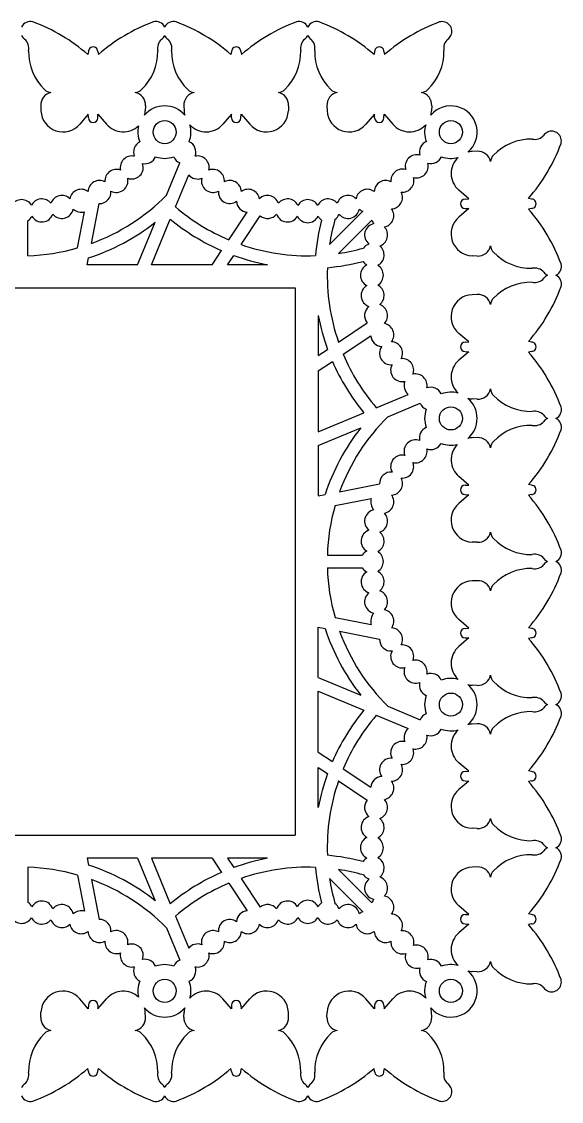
# Model space of a CAD drawing. Extents: x 299 to 426, y 193 to 320.
# Drawn here: x 362.8 to 426.3, y 192.7 to 319.7 of the extents above; entities that cross this region are included whole.
import ezdxf

# ---------------------------------------------------------------- set-up
doc = ezdxf.new("R2010")
doc.units = 0
doc.layers.get('0').update_dxf_attribs({"linetype": 'CONTINUOUS'})

msp = doc.modelspace()

# ---------------------------------------------------------------- linework, layer by layer
for p, q in [((370.625482, 316.149218), (370.549049, 315.802084)), ((371.724185, 316.149113), (371.800723, 315.802084)), ((387.45922, 316.149218), (387.382787, 315.802084)), ((388.557923, 316.149113), (388.634461, 315.802084)), ((404.292959, 316.149218), (404.216525, 315.802084)), ((405.391661, 316.149113), (405.4682, 315.802084)), ((365.014426, 309.773377), (365.041057, 309.170242)), ((370.604139, 308.797727), (369.594016, 307.609567)), ((370.625535, 308.348282), (370.604139, 308.797727)), ((371.724237, 308.348282), (371.745632, 308.797727)), ((371.745632, 308.797727), (372.755756, 307.609567)), ((377.335346, 309.773377), (377.308715, 309.170242)), ((381.848165, 309.773377), (381.874795, 309.170242)), ((387.437878, 308.797727), (386.427754, 307.609567)), ((387.459273, 308.348282), (387.437878, 308.797727)), ((388.557975, 308.348282), (388.579371, 308.797727)), ((388.579371, 308.797727), (389.589494, 307.609567)), ((394.169084, 309.773377), (394.142453, 309.170242)), ((398.681903, 309.773377), (398.708533, 309.170242)), ((404.271616, 308.797727), (403.261492, 307.609567)), ((404.293011, 308.348282), (404.271616, 308.797727)), ((405.391714, 308.348282), (405.413109, 308.797727)), ((405.413066, 308.797781), (406.423303, 307.609718)), ((411.002686, 309.773964), (410.976113, 309.170826)), ((416.362534, 304.414116), (415.759396, 304.387543)), ((379.791991, 299.252943), (381.37201, 303.067447)), ((380.851326, 297.890716), (382.412954, 301.660818)), ((415.386351, 298.824496), (414.198288, 299.834733)), ((414.936852, 298.803144), (415.386297, 298.824539)), ((422.737788, 298.803196), (422.390654, 298.87963)), ((369.32844, 293.04557), (370.175497, 297.304013)), ((370.963528, 293.576966), (371.897417, 298.271939)), ((387.135695, 294.003185), (389.302927, 297.246676)), ((398.990361, 293.462451), (402.887256, 297.359346)), ((415.386297, 297.683046), (414.198137, 296.672922)), ((414.936852, 297.704441), (415.386297, 297.683046)), ((422.737683, 297.704493), (422.390654, 297.627955)), ((363.508017, 292.137179), (363.508017, 296.246287)), ((376.402779, 291.070661), (378.471068, 296.063953)), ((378.026367, 291.070661), (380.249221, 296.437105)), ((388.571278, 293.451758), (390.825228, 296.825032)), ((400.051021, 292.401791), (403.947916, 296.298686)), ((385.176246, 291.070661), (386.287968, 292.734471)), ((386.98028, 291.070661), (387.711906, 292.165617)), ((416.361947, 292.093333), (415.758811, 292.119963)), ((370.464993, 291.070661), (370.62466, 291.873361)), ((376.402779, 291.070661), (370.464993, 291.070661)), ((385.176246, 291.070661), (378.026367, 291.070661)), ((391.68877, 291.070661), (386.98028, 291.070661)), ((330.556802, 288.370661), (394.959231, 288.370661)), ((394.959231, 288.370661), (394.959231, 223.968232)), ((416.361947, 287.580514), (415.758811, 287.553883)), ((397.659231, 285.1002), (397.659231, 280.39171)), ((400.040328, 281.982708), (403.413602, 284.236658)), ((400.591755, 280.547125), (403.835246, 282.714357)), ((415.386297, 281.990801), (414.198137, 283.000924)), ((414.936852, 281.969406), (415.386297, 281.990801)), ((422.737788, 281.969458), (422.390654, 282.045891)), ((397.659231, 280.39171), (398.754187, 281.123336)), ((415.386297, 280.849308), (414.198137, 279.839184)), ((414.936852, 280.870703), (415.386297, 280.849308)), ((422.737683, 280.870755), (422.390654, 280.794217)), ((397.659231, 278.587676), (399.323041, 279.699398)), ((397.659231, 278.587676), (397.659231, 271.437797)), ((404.479286, 274.262757), (408.249388, 275.824384)), ((405.841513, 273.203421), (409.656017, 274.78344)), ((416.361947, 275.259595), (415.758811, 275.286225)), ((397.659231, 271.437797), (403.025675, 273.660651)), ((397.659231, 269.814209), (402.652523, 271.882498)), ((416.361947, 270.746776), (415.758811, 270.720145)), ((397.659231, 269.814209), (397.659231, 263.876424)), ((415.386297, 265.157063), (414.198137, 266.167186)), ((400.165536, 264.374958), (404.860509, 265.308847)), ((414.936852, 265.135667), (415.386297, 265.157063)), ((422.737788, 265.13572), (422.390654, 265.212153)), ((397.659231, 263.876424), (398.461931, 264.03609)), ((399.63414, 262.739871), (403.892583, 263.586927)), ((415.386297, 264.01557), (414.198137, 263.005446)), ((414.936852, 264.036965), (415.386297, 264.01557)), ((422.737683, 264.037017), (422.390654, 263.960479)), ((416.361947, 258.425856), (415.758811, 258.452487)), ((398.725749, 256.919447), (402.834857, 256.919447)), ((398.725749, 255.419447), (402.834857, 255.419447)), ((416.361947, 253.913037), (415.758811, 253.886407)), ((399.63414, 249.599023), (403.892583, 248.751966)), ((415.386297, 248.323324), (414.198137, 249.333448)), ((397.659231, 248.46247), (398.461931, 248.302804)), ((397.659231, 242.524685), (397.659231, 248.46247)), ((400.165536, 247.963935), (404.860509, 247.030047)), ((414.936852, 248.301929), (415.386297, 248.323324)), ((422.737788, 248.301982), (422.390654, 248.378415)), ((415.386297, 247.181831), (414.198137, 246.171708)), ((414.936852, 247.203227), (415.386297, 247.181831)), ((422.737683, 247.203279), (422.390654, 247.126741)), ((397.659231, 242.524685), (402.652523, 240.456396)), ((416.361947, 241.592118), (415.758811, 241.618749)), ((397.659231, 240.901096), (403.025675, 238.678243)), ((397.659231, 233.751218), (397.659231, 240.901096)), ((405.841513, 239.135473), (409.656017, 237.555454)), ((404.479286, 238.076137), (408.249388, 236.51451)), ((416.361947, 237.079299), (415.758811, 237.052669)), ((397.659231, 233.751218), (399.323041, 232.639496)), ((415.386297, 231.489586), (414.198137, 232.49971)), ((397.659231, 231.947184), (398.754187, 231.215558)), ((397.659231, 227.238693), (397.659231, 231.947184)), ((400.591755, 231.791769), (403.835246, 229.624537)), ((414.936852, 231.468191), (415.386297, 231.489586)), ((422.737788, 231.468243), (422.390654, 231.544677)), ((400.040328, 230.356186), (403.413602, 228.102236)), ((415.386297, 230.348093), (414.198137, 229.337969)), ((414.936852, 230.369488), (415.386297, 230.348093)), ((422.737683, 230.369541), (422.390654, 230.293002)), ((330.556802, 223.968232), (394.959231, 223.968232)), ((416.361947, 224.75838), (415.758811, 224.785011)), ((376.402779, 221.268232), (370.464993, 221.268232)), ((370.464993, 221.268232), (370.62466, 220.465533)), ((376.402779, 221.268232), (378.471068, 216.274941)), ((378.026367, 221.268232), (380.249221, 215.901789)), ((385.176246, 221.268232), (378.026367, 221.268232)), ((385.176246, 221.268232), (386.287968, 219.604422)), ((391.68877, 221.268232), (386.98028, 221.268232)), ((386.98028, 221.268232), (387.711906, 220.173277)), ((363.508017, 220.201715), (363.508017, 216.092607)), ((400.051021, 219.937103), (403.947916, 216.040208)), ((416.361947, 220.245561), (415.758811, 220.21893)), ((369.32844, 219.293324), (370.175497, 215.034881)), ((370.963528, 218.761928), (371.897417, 214.066955)), ((388.571278, 218.887136), (390.825228, 215.513862)), ((398.990361, 218.876443), (402.887256, 214.979548)), ((387.135695, 218.335709), (389.302927, 215.092218)), ((415.386297, 214.655848), (414.198137, 215.665972)), ((414.936852, 214.634453), (415.386297, 214.655848)), ((422.737788, 214.634505), (422.390654, 214.710939)), ((380.851326, 214.448178), (382.412954, 210.678076)), ((415.386351, 213.514398), (414.198288, 212.504161)), ((414.936852, 213.53575), (415.386297, 213.514355)), ((422.737683, 213.535803), (422.390654, 213.459264)), ((379.791991, 213.085951), (381.37201, 209.271447)), ((416.362534, 207.924778), (415.759396, 207.951351)), ((370.604139, 203.541167), (369.594016, 204.729327)), ((371.745632, 203.541167), (372.755756, 204.729327)), ((387.437878, 203.541167), (386.427754, 204.729327)), ((388.579371, 203.541167), (389.589494, 204.729327)), ((404.271616, 203.541167), (403.261492, 204.729327)), ((405.413066, 203.541113), (406.423303, 204.729176)), ((370.625535, 203.990612), (370.604139, 203.541167)), ((371.724237, 203.990612), (371.745632, 203.541167)), ((387.459273, 203.990612), (387.437878, 203.541167)), ((388.557975, 203.990612), (388.579371, 203.541167)), ((404.293011, 203.990612), (404.271616, 203.541167)), ((405.391714, 203.990612), (405.413109, 203.541167)), ((365.014426, 202.565517), (365.041057, 203.168652)), ((377.335346, 202.565517), (377.308715, 203.168652)), ((381.848165, 202.565517), (381.874795, 203.168652)), ((394.169084, 202.565517), (394.142453, 203.168652)), ((398.681903, 202.565517), (398.708533, 203.168652)), ((411.002686, 202.56493), (410.976113, 203.168068)), ((370.625482, 196.189676), (370.549049, 196.53681)), ((371.724185, 196.189781), (371.800723, 196.53681)), ((387.45922, 196.189676), (387.382787, 196.53681)), ((388.557923, 196.189781), (388.634461, 196.53681)), ((404.292959, 196.189676), (404.216525, 196.53681)), ((405.391661, 196.189781), (405.4682, 196.53681))]:
    msp.add_line(p, q)
for centre in [(379.591755, 306.670661), (413.259231, 306.670661), (413.259231, 273.003185), (413.259231, 239.335709), (379.591755, 205.668232), (413.259231, 205.668232)]:
    msp.add_circle(centre, 1.35552)
for centre, radius, start, end in [((363.784794, 318.535028), 1.138673, 73.983247, 154.386549), ((356.897542, 300.144796), 20.772922, 48.914998, 69.715981), ((385.45223, 300.144796), 20.772922, 110.284019, 131.085002), ((378.564978, 318.535028), 1.138673, 25.613451, 106.016753), ((380.618532, 318.535028), 1.138673, 73.983247, 154.386549), ((373.73128, 300.144796), 20.772922, 48.914998, 69.715981), ((402.285968, 300.144796), 20.772922, 110.284019, 131.085002), ((395.398716, 318.535028), 1.138673, 25.613451, 106.016753), ((397.45227, 318.535028), 1.138673, 73.983247, 154.386549), ((390.565018, 300.144796), 20.772922, 48.914998, 69.715981), ((419.119706, 300.144796), 20.772922, 110.284019, 131.085002), ((412.232454, 318.535028), 1.138673, 334.386549, 106.016753), ((363.784794, 318.535028), 1.138673, 205.613451, 234.096274), ((362.135925, 316.517386), 1.47048, 348.646583, 48.147712), ((380.213847, 316.517386), 1.47048, 131.852288, 191.353417), ((378.564978, 318.535028), 1.138673, 305.903726, 334.386549), ((380.618532, 318.535028), 1.138673, 205.613451, 234.096274), ((378.969663, 316.517386), 1.47048, 348.646583, 48.147712), ((397.047585, 316.517386), 1.47048, 131.852288, 191.353417), ((395.398716, 318.535028), 1.138673, 305.903726, 334.386549), ((397.45227, 318.535028), 1.138673, 205.613451, 234.096274), ((395.803401, 316.517386), 1.47048, 348.646583, 48.147712), ((413.881324, 316.517386), 1.47048, 131.852288, 191.353417), ((412.232454, 318.535028), 1.138673, 305.903726, 334.386549), ((371.174834, 316.149165), 0.549351, 359.994538, 179.994538), ((388.008572, 316.149165), 0.549351, 359.994538, 179.994538), ((404.84231, 316.149165), 0.549351, 359.994538, 179.994538), ((369.700775, 316.104315), 6.124392, 178.843673, 226.26073), ((372.648997, 316.104315), 6.124392, 313.73927, 1.156327), ((386.534513, 316.104315), 6.124392, 178.843673, 226.26073), ((389.482735, 316.104315), 6.124392, 313.73927, 1.156327), ((403.368251, 316.104315), 6.124392, 178.843673, 226.26073), ((406.316473, 316.104315), 6.124392, 313.73927, 1.156327), ((366.55775, 309.84152), 1.544828, 102.802988, 182.528171), ((366.22503, 312.381273), 1.033378, 222.775242, 269.467045), ((376.124742, 312.381273), 1.033378, 270.532955, 317.224758), ((375.792022, 309.84152), 1.544828, 357.471829, 77.197012), ((383.391489, 309.84152), 1.544828, 102.802988, 182.528171), ((383.058768, 312.381273), 1.033378, 222.775242, 269.467045), ((392.95848, 312.381273), 1.033378, 270.532955, 317.224758), ((392.62576, 309.84152), 1.544828, 357.471829, 77.197012), ((400.225227, 309.84152), 1.544828, 102.802988, 182.528171), ((399.892506, 312.381273), 1.033378, 222.775242, 269.467045), ((409.459356, 309.84196), 1.544828, 357.477292, 77.202474), ((409.792219, 312.381273), 1.033378, 270.532955, 317.224758), ((367.624117, 309.284293), 2.585577, 182.528171, 319.630198), ((379.591755, 306.670661), 3.087444, 40.281739, 139.718261), ((374.725655, 309.284293), 2.585577, 346.18384, 357.471829), ((384.457855, 309.284293), 2.585577, 182.528171, 193.81616), ((391.559393, 309.284293), 2.585577, 220.369802, 357.471829), ((401.291593, 309.284293), 2.585577, 182.528171, 319.630198), ((413.259231, 306.670661), 3.087444, 310.274759, 139.725241), ((408.393042, 309.284631), 2.585577, 346.169567, 357.477292), ((371.174886, 308.348282), 0.549351, 180, 360), ((374.725655, 309.284293), 2.585577, 220.369802, 314.001874), ((379.515823, 306.670661), 3.087444, 165.86873, 201.96675), ((379.591755, 306.670661), 3.087444, 338.656987, 16.199646), ((384.457855, 309.284293), 2.585577, 222.665225, 319.630198), ((388.008624, 308.348282), 0.549351, 180, 0), ((404.842362, 308.348282), 0.549351, 180, 0), ((408.393042, 309.284631), 2.585577, 220.375264, 317.343738), ((413.259231, 306.670661), 3.087444, 163.788064, 200.780294), ((423.105956, 307.292754), 1.47048, 258.646583, 318.147712), ((425.123598, 305.643884), 1.138673, 115.613451, 144.096274), ((425.123598, 305.643884), 1.138673, 343.983247, 115.613451), ((377.282217, 304.315362), 1.35552, 117.680436, 200.748902), ((381.901293, 304.315362), 1.35552, 339.251098, 65.312275), ((410.926813, 304.338243), 1.3555, 114.131864, 196.472074), ((422.692885, 299.727903), 6.124392, 88.843673, 136.26073), ((406.733366, 312.531136), 20.772922, 318.914998, 339.715981), ((375.716293, 302.512852), 1.35552, 77.286375, 192.922815), ((377.282217, 304.315362), 1.35552, 257.286375, 336.436352), ((379.591755, 306.670661), 3.087444, 249.781064, 290.218936), ((381.901293, 304.315362), 1.35552, 203.563648, 247.016558), ((383.467217, 302.512852), 1.35552, 347.077185, 102.713625), ((409.242596, 302.654026), 1.3555, 73.527926, 196.498412), ((410.926813, 304.338243), 1.3555, 253.527926, 335.868136), ((413.259231, 306.670661), 3.087444, 249.219706, 286.211936), ((415.873201, 301.804472), 2.585577, 132.656262, 229.624736), ((415.873201, 301.804472), 2.585577, 92.522708, 103.830433), ((416.43053, 302.870786), 1.544828, 12.797526, 92.522708), ((418.969843, 303.203649), 1.033378, 132.775242, 179.467045), ((373.919512, 300.940358), 1.35552, 69.460288, 185.096728), ((375.716293, 302.512852), 1.35552, 249.460288, 20.748902), ((385.263998, 300.940358), 1.35552, 354.903272, 110.539712), ((407.557958, 300.969388), 1.3555, 73.501588, 185.713167), ((409.242596, 302.654026), 1.3555, 253.501588, 16.472074), ((373.919512, 300.940358), 1.35552, 241.634201, 12.922815), ((383.467217, 302.512852), 1.35552, 218.944441, 290.539712), ((385.263998, 300.940358), 1.35552, 167.077185, 298.365799), ((407.557958, 300.969388), 1.3555, 264.286833, 16.498412), ((369.77094, 298.597754), 1.35552, 53.808114, 169.444554), ((371.925346, 299.627171), 1.35552, 61.634201, 177.270641), ((371.925346, 299.627171), 1.35552, 268.819404, 5.096728), ((387.258165, 299.627171), 1.35552, 174.903272, 306.191886), ((387.258165, 299.627171), 1.35552, 2.729359, 118.365799), ((389.41257, 298.597754), 1.35552, 10.555446, 126.191886), ((403.438417, 298.597754), 1.35552, 53.808114, 169.444554), ((405.592822, 299.627171), 1.35552, 62.95368, 177.270641), ((362.758017, 297.375417), 1.35552, 30.329854, 149.670146), ((365.144182, 297.461292), 1.35552, 38.155941, 153.79238), ((367.496429, 297.871284), 1.35552, 45.982028, 161.618467), ((362.758017, 316.043808), 23.918391, 290.06359, 315.411795), ((389.41257, 298.597754), 1.35552, 182.729359, 265.360484), ((391.687081, 297.871284), 1.35552, 18.381533, 134.017972), ((394.039328, 297.461292), 1.35552, 26.20762, 141.844059), ((396.425493, 297.375417), 1.35552, 30.329854, 149.670146), ((398.811659, 297.461292), 1.35552, 38.155941, 153.79238), ((401.163906, 297.871284), 1.35552, 45.982028, 161.618467), ((406.215741, 299.004252), 1.35552, 272.729359, 27.04632), ((414.936852, 298.253792), 0.549351, 90, 270), ((422.737735, 298.253845), 0.549351, 269.994538, 89.994538), ((367.496429, 297.871284), 1.35552, 218.155941, 349.444554), ((369.77094, 298.597754), 1.35552, 225.982028, 287.364618), ((396.425493, 316.043808), 23.918391, 229.372564, 247.145293), ((401.163906, 297.871284), 1.35552, 218.155941, 349.444554), ((403.438417, 298.597754), 1.35552, 225.982028, 246.008259), ((405.186324, 296.849847), 1.35552, 280.555446, 36.191886), ((406.733366, 283.976448), 20.772922, 20.284019, 41.085002), ((362.758017, 297.375417), 1.35552, 303.593237, 333.79238), ((365.144182, 297.461292), 1.35552, 210.329854, 341.618467), ((362.758017, 316.043808), 25.418391, 288.028274, 308.183092), ((396.425493, 316.043808), 25.418391, 230.476079, 246.495169), ((391.687081, 297.871284), 1.35552, 230.519914, 321.844059), ((394.039328, 297.461292), 1.35552, 198.381533, 329.670146), ((396.425493, 297.375417), 1.35552, 206.20762, 333.79238), ((422.632378, 289.836923), 25.418391, 165.189822, 174.796731), ((398.811659, 297.461292), 1.35552, 210.329854, 236.243137), ((422.632378, 289.836923), 23.918391, 164.130502, 171.281552), ((398.811659, 297.461292), 1.35552, 306.902548, 341.618467), ((405.186324, 296.849847), 1.35552, 203.991741, 224.017972), ((415.872863, 294.703023), 2.585577, 130.369802, 267.471829), ((404.459854, 294.575336), 1.35552, 100.555446, 231.844059), ((404.459854, 294.575336), 1.35552, 288.381533, 44.017972), ((396.425493, 316.043808), 23.918391, 250.829792, 272.140221), ((404.049862, 292.223089), 1.35552, 108.381533, 143.097452), ((362.758017, 316.043808), 23.918391, 271.796897, 285.94424), ((396.425493, 316.043808), 25.418391, 249.952053, 259.260137), ((396.425493, 316.043808), 23.918391, 278.718448, 285.869498), ((404.049862, 292.223089), 1.35552, 296.20762, 51.844059), ((416.43009, 293.636657), 1.544828, 267.471829, 347.197012), ((418.969843, 293.303936), 1.033378, 180.532955, 227.224758), ((422.692885, 296.779681), 6.124392, 223.73927, 271.156327), ((396.425493, 316.043808), 25.418391, 275.203269, 284.810178), ((403.963987, 289.836923), 1.35552, 116.20762, 243.79238), ((404.049862, 292.223089), 1.35552, 213.756863, 239.670146), ((403.963987, 289.836923), 1.35552, 300.329854, 59.670146), ((425.123598, 290.8637), 1.138673, 295.613451, 16.016753), ((422.632378, 289.836923), 23.918391, 177.859779, 199.170208), ((423.105956, 289.214831), 1.47048, 41.852288, 101.353417), ((425.123598, 290.8637), 1.138673, 215.903726, 244.386549), ((425.123598, 288.810146), 1.138673, 115.613451, 144.096274), ((425.123598, 288.810146), 1.138673, 343.983247, 64.386549), ((404.049862, 287.450758), 1.35552, 120.329854, 251.618467), ((404.049862, 287.450758), 1.35552, 308.155941, 63.79238), ((422.692885, 282.894165), 6.124392, 88.843673, 136.26073), ((406.733366, 295.697398), 20.772922, 318.914998, 339.715981), ((423.105956, 290.459015), 1.47048, 258.646583, 318.147712), ((415.872863, 284.970823), 2.585577, 92.528171, 229.630198), ((416.43009, 286.03719), 1.544828, 12.802988, 92.528171), ((418.969843, 286.36991), 1.033378, 132.775242, 179.467045), ((404.459854, 285.098511), 1.35552, 128.155941, 219.480086), ((404.459854, 285.098511), 1.35552, 315.982028, 71.618467), ((422.632378, 289.836923), 25.418391, 190.739863, 200.047947), ((405.186324, 282.824), 1.35552, 323.808114, 79.444554), ((405.186324, 282.824), 1.35552, 184.639516, 267.270641), ((406.215741, 280.669595), 1.35552, 331.634201, 87.270641), ((414.936852, 281.420054), 0.549351, 90, 270), ((422.737735, 281.420107), 0.549351, 269.994538, 89.994538), ((406.215741, 280.669595), 1.35552, 143.808114, 275.096728), ((406.733366, 267.14271), 20.772922, 20.284019, 41.085002), ((422.632378, 289.836923), 25.418391, 203.504831, 219.523921), ((422.632378, 289.836923), 23.918391, 202.854707, 220.627436), ((407.528928, 278.675428), 1.35552, 339.460288, 95.096728), ((415.872863, 277.869285), 2.585577, 130.369802, 227.334775), ((407.528928, 278.675428), 1.35552, 151.634201, 282.922815), ((409.101422, 276.878647), 1.35552, 347.286375, 102.922815), ((409.101422, 276.878647), 1.35552, 159.460288, 231.055559), ((410.903932, 275.312724), 1.35552, 24.687725, 110.748902), ((413.259231, 273.003185), 3.087444, 73.800354, 111.343013), ((416.43009, 276.802919), 1.544828, 267.471829, 347.197012), ((418.969843, 276.470198), 1.033378, 180.532955, 227.224758), ((422.692885, 279.945943), 6.124392, 223.73927, 271.156327), ((410.903932, 275.312724), 1.35552, 202.983442, 246.436352), ((415.872863, 277.869285), 2.585577, 256.18384, 267.471829), ((413.259231, 273.003185), 3.087444, 310.281739, 49.718261), ((425.123598, 274.029962), 1.138673, 295.613451, 16.016753), ((422.632378, 256.169447), 23.918391, 134.588205, 159.93641), ((413.259231, 273.003185), 3.087444, 159.781064, 200.218936), ((423.105956, 272.381093), 1.47048, 41.852288, 101.353417), ((425.123598, 274.029962), 1.138673, 215.903726, 244.386549), ((422.632378, 256.169447), 25.418391, 141.816908, 161.971726), ((410.903932, 270.693647), 1.35552, 113.563648, 192.713625), ((422.692885, 266.060427), 6.124392, 88.843673, 136.26073), ((423.105956, 273.625277), 1.47048, 258.646583, 318.147712), ((425.123598, 271.976408), 1.138673, 115.613451, 144.096274), ((425.123598, 271.976408), 1.138673, 343.983247, 64.386549), ((415.872863, 268.137085), 2.585577, 92.528171, 103.81616), ((416.43009, 269.203452), 1.544828, 12.802988, 92.528171), ((406.733366, 278.86366), 20.772922, 318.914998, 339.715981), ((409.101422, 269.127723), 1.35552, 69.251098, 200.539712), ((409.101422, 269.127723), 1.35552, 257.077185, 12.713625), ((410.903932, 270.693647), 1.35552, 249.251098, 332.319564), ((413.259231, 272.927253), 3.087444, 248.03325, 284.13127), ((415.872863, 268.137085), 2.585577, 135.998126, 229.630198), ((418.969843, 269.536172), 1.033378, 132.775242, 179.467045), ((407.528928, 267.330942), 1.35552, 77.077185, 208.365799), ((407.528928, 267.330942), 1.35552, 264.903272, 20.539712), ((406.215741, 265.336776), 1.35552, 84.903272, 181.180596), ((406.215741, 265.336776), 1.35552, 272.729359, 28.365799), ((414.936852, 264.586316), 0.549351, 90, 270), ((422.737735, 264.586368), 0.549351, 269.994538, 89.994538), ((405.186324, 263.182371), 1.35552, 162.635382, 224.017972), ((405.186324, 263.182371), 1.35552, 280.555446, 36.191886), ((415.872863, 261.035547), 2.585577, 130.369802, 267.471829), ((406.733366, 250.308972), 20.772922, 20.284019, 41.085002), ((422.632378, 256.169447), 23.918391, 164.05576, 178.203103), ((404.459854, 260.907859), 1.35552, 100.555446, 231.844059), ((404.459854, 260.907859), 1.35552, 288.381533, 44.017972), ((404.049862, 258.555612), 1.35552, 108.381533, 239.670146), ((404.049862, 258.555612), 1.35552, 296.20762, 51.844059), ((416.43009, 259.96918), 1.544828, 267.471829, 347.197012), ((418.969843, 259.63646), 1.033378, 180.532955, 227.224758), ((422.692885, 263.112205), 6.124392, 223.73927, 271.156327), ((403.963987, 256.169447), 1.35552, 116.20762, 146.406763), ((403.963987, 256.169447), 1.35552, 300.329854, 59.670146), ((423.105956, 255.547355), 1.47048, 41.852288, 101.353417), ((425.123598, 257.196224), 1.138673, 295.613451, 16.016753), ((422.632378, 256.169447), 23.918391, 181.796897, 195.94424), ((403.963987, 256.169447), 1.35552, 213.593237, 243.79238), ((422.692885, 249.226689), 6.124392, 88.843673, 136.26073), ((423.105956, 256.791539), 1.47048, 258.646583, 318.147712), ((425.123598, 257.196224), 1.138673, 215.903726, 244.386549), ((425.123598, 255.14267), 1.138673, 115.613451, 144.096274), ((425.123598, 255.14267), 1.138673, 343.983247, 64.386549), ((404.049862, 253.783282), 1.35552, 120.329854, 251.618467), ((404.049862, 253.783282), 1.35552, 308.155941, 63.79238), ((406.733366, 262.029922), 20.772922, 318.914998, 339.715981), ((415.872863, 251.303347), 2.585577, 92.528171, 229.630198), ((416.43009, 252.369713), 1.544828, 12.802988, 92.528171), ((418.969843, 252.702434), 1.033378, 132.775242, 179.467045), ((404.459854, 251.431034), 1.35552, 128.155941, 259.444554), ((404.459854, 251.431034), 1.35552, 315.982028, 71.618467), ((405.186324, 249.156523), 1.35552, 323.808114, 79.444554), ((405.186324, 249.156523), 1.35552, 135.982028, 197.364618), ((422.632378, 256.169447), 25.418391, 198.028274, 218.183092), ((422.632378, 256.169447), 23.918391, 200.06359, 225.411795), ((406.215741, 247.002118), 1.35552, 331.634201, 87.270641), ((414.936852, 247.752578), 0.549351, 90, 270), ((422.737735, 247.75263), 0.549351, 269.994538, 89.994538), ((406.215741, 247.002118), 1.35552, 178.819404, 275.096728), ((406.733366, 233.475234), 20.772922, 20.284019, 41.085002), ((407.528928, 245.007952), 1.35552, 151.634201, 282.922815), ((407.528928, 245.007952), 1.35552, 339.460288, 95.096728), ((415.872863, 244.201809), 2.585577, 130.369802, 227.334775), ((409.101422, 243.211171), 1.35552, 347.286375, 102.922815), ((409.101422, 243.211171), 1.35552, 159.460288, 290.748902), ((410.903932, 241.645247), 1.35552, 24.687725, 110.748902), ((416.43009, 243.135442), 1.544828, 267.471829, 347.197012), ((418.969843, 242.802722), 1.033378, 180.532955, 227.224758), ((410.903932, 241.645247), 1.35552, 167.286375, 246.436352), ((413.259231, 239.335709), 3.087444, 73.800354, 111.343013), ((413.259231, 239.335709), 3.087444, 310.281739, 49.718261), ((415.872863, 244.201809), 2.585577, 256.18384, 267.471829), ((422.692885, 246.278467), 6.124392, 223.73927, 271.156327), ((413.259231, 239.335709), 3.087444, 159.781064, 200.218936), ((423.105956, 238.713617), 1.47048, 41.852288, 101.353417), ((425.123598, 240.362486), 1.138673, 295.613451, 16.016753), ((423.105956, 239.957801), 1.47048, 258.646583, 318.147712), ((425.123598, 240.362486), 1.138673, 215.903726, 244.386549), ((425.123598, 238.308932), 1.138673, 115.613451, 144.096274), ((425.123598, 238.308932), 1.138673, 343.983247, 64.386549), ((422.632378, 222.501971), 25.418391, 140.476079, 156.495169), ((422.632378, 222.501971), 23.918391, 139.372564, 157.145293), ((410.903932, 237.02617), 1.35552, 113.563648, 157.016558), ((422.692885, 232.392951), 6.124392, 88.843673, 136.26073), ((406.733366, 245.196184), 20.772922, 318.914998, 339.715981), ((409.101422, 235.460246), 1.35552, 128.944441, 200.539712), ((410.903932, 237.02617), 1.35552, 249.251098, 335.312275), ((413.259231, 239.335709), 3.087444, 248.656987, 286.199646), ((415.872863, 234.469609), 2.585577, 132.665225, 229.630198), ((415.872863, 234.469609), 2.585577, 92.528171, 103.81616), ((416.43009, 235.535975), 1.544828, 12.802988, 92.528171), ((418.969843, 235.868696), 1.033378, 132.775242, 179.467045), ((407.528928, 233.663466), 1.35552, 77.077185, 208.365799), ((409.101422, 235.460246), 1.35552, 257.077185, 12.713625), ((407.528928, 233.663466), 1.35552, 264.903272, 20.539712), ((406.215741, 231.669299), 1.35552, 84.903272, 216.191886), ((422.632378, 222.501971), 25.418391, 159.952053, 169.260137), ((406.215741, 231.669299), 1.35552, 272.729359, 28.365799), ((414.936852, 230.91884), 0.549351, 90, 270), ((422.737735, 230.918892), 0.549351, 269.994538, 89.994538), ((422.632378, 222.501971), 23.918391, 160.829792, 182.140221), ((405.186324, 229.514894), 1.35552, 92.729359, 175.360484), ((405.186324, 229.514894), 1.35552, 280.555446, 36.191886), ((406.733366, 216.641496), 20.772922, 20.284019, 41.085002), ((415.872863, 227.368071), 2.585577, 130.369802, 267.471829), ((404.459854, 227.240383), 1.35552, 140.519914, 231.844059), ((404.459854, 227.240383), 1.35552, 288.381533, 44.017972), ((404.049862, 224.888136), 1.35552, 108.381533, 239.670146), ((404.049862, 224.888136), 1.35552, 296.20762, 51.844059), ((416.43009, 226.301704), 1.544828, 267.471829, 347.197012), ((418.969843, 225.968983), 1.033378, 180.532955, 227.224758), ((422.692885, 229.444729), 6.124392, 223.73927, 271.156327), ((403.963987, 222.501971), 1.35552, 116.20762, 243.79238), ((403.963987, 222.501971), 1.35552, 300.329854, 59.670146), ((425.123598, 223.528748), 1.138673, 295.613451, 16.016753), ((423.105956, 221.879878), 1.47048, 41.852288, 101.353417), ((425.123598, 223.528748), 1.138673, 215.903726, 244.386549), ((425.123598, 221.475194), 1.138673, 115.613451, 144.096274), ((425.123598, 221.475194), 1.138673, 343.983247, 64.386549), ((396.425493, 196.295086), 25.418391, 100.739863, 110.047947), ((396.425493, 196.295086), 25.418391, 75.189822, 84.796731), ((404.049862, 220.115805), 1.35552, 120.329854, 146.243137), ((404.049862, 220.115805), 1.35552, 308.155941, 63.79238), ((422.692885, 215.559212), 6.124392, 88.843673, 136.26073), ((406.733366, 228.362445), 20.772922, 318.914998, 339.715981), ((423.105956, 223.124063), 1.47048, 258.646583, 318.147712), ((362.758017, 196.295086), 23.918391, 74.05576, 88.203103), ((362.758017, 196.295086), 25.418391, 51.816908, 71.971726), ((396.425493, 196.295086), 23.918391, 87.859779, 109.170208), ((422.632378, 222.501971), 25.418391, 185.203269, 194.810178), ((396.425493, 196.295086), 23.918391, 74.130502, 81.281552), ((415.872863, 217.63587), 2.585577, 92.528171, 229.630198), ((416.43009, 218.702237), 1.544828, 12.802988, 92.528171), ((418.969843, 219.034958), 1.033378, 132.775242, 179.467045), ((362.758017, 196.295086), 23.918391, 44.588205, 69.93641), ((396.425493, 196.295086), 25.418391, 113.504831, 129.523921), ((422.632378, 222.501971), 23.918391, 188.718448, 195.869498), ((404.049862, 220.115805), 1.35552, 216.902548, 251.618467), ((404.459854, 217.763558), 1.35552, 128.155941, 259.444554), ((404.459854, 217.763558), 1.35552, 315.982028, 71.618467), ((396.425493, 196.295086), 23.918391, 112.854707, 130.627436), ((362.758017, 214.963477), 1.35552, 26.20762, 56.406763), ((365.144182, 214.877601), 1.35552, 18.381533, 149.670146), ((394.039328, 214.877601), 1.35552, 30.329854, 161.618467), ((396.425493, 214.963477), 1.35552, 26.20762, 153.79238), ((398.811659, 214.877601), 1.35552, 123.756863, 149.670146), ((398.811659, 214.877601), 1.35552, 18.381533, 53.097452), ((405.186324, 215.489047), 1.35552, 135.982028, 156.008259), ((405.186324, 215.489047), 1.35552, 323.808114, 79.444554), ((367.496429, 214.46761), 1.35552, 10.555446, 141.844059), ((369.77094, 213.741139), 1.35552, 72.635382, 134.017972), ((389.41257, 213.741139), 1.35552, 94.639516, 177.270641), ((391.687081, 214.46761), 1.35552, 38.155941, 129.480086), ((401.163906, 214.46761), 1.35552, 10.555446, 141.844059), ((403.438417, 213.741139), 1.35552, 113.991741, 134.017972), ((406.215741, 213.334642), 1.35552, 332.95368, 87.270641), ((362.758017, 214.963477), 1.35552, 210.329854, 327.81822), ((365.144182, 214.877601), 1.35552, 206.20762, 321.844059), ((367.496429, 214.46761), 1.35552, 198.381533, 314.017972), ((369.77094, 213.741139), 1.35552, 190.555446, 306.191886), ((371.925346, 212.711723), 1.35552, 354.903272, 91.180596), ((387.258165, 212.711723), 1.35552, 53.808114, 185.096728), ((389.41257, 213.741139), 1.35552, 233.808114, 349.444554), ((391.687081, 214.46761), 1.35552, 225.982028, 341.618467), ((394.039328, 214.877601), 1.35552, 218.155941, 333.79238), ((396.425493, 214.963477), 1.35552, 210.329854, 329.670146), ((398.811659, 214.877601), 1.35552, 206.20762, 321.844059), ((401.163906, 214.46761), 1.35552, 198.381533, 314.017972), ((403.438417, 213.741139), 1.35552, 190.555446, 306.191886), ((414.936852, 214.085101), 0.549351, 90, 270), ((406.733366, 199.807758), 20.772922, 20.284019, 41.085002), ((422.737735, 214.085154), 0.549351, 269.994538, 89.994538), ((371.925346, 212.711723), 1.35552, 182.729359, 298.365799), ((373.919512, 211.398536), 1.35552, 347.077185, 118.365799), ((385.263998, 211.398536), 1.35552, 61.634201, 192.922815), ((387.258165, 212.711723), 1.35552, 241.634201, 357.270641), ((405.592822, 212.711723), 1.35552, 182.729359, 297.04632), ((407.557958, 211.369506), 1.3555, 343.501588, 95.713167), ((415.873201, 210.534422), 2.585577, 130.375264, 227.343738), ((373.919512, 211.398536), 1.35552, 174.903272, 290.539712), ((375.716293, 209.826041), 1.35552, 339.251098, 110.539712), ((383.467217, 209.826041), 1.35552, 69.460288, 141.055559), ((385.263998, 211.398536), 1.35552, 249.460288, 5.096728), ((407.557958, 211.369506), 1.3555, 174.286833, 286.498412), ((409.242596, 209.684868), 1.3555, 343.527926, 106.498412), ((375.716293, 209.826041), 1.35552, 167.077185, 282.713625), ((383.467217, 209.826041), 1.35552, 257.286375, 12.922815), ((409.242596, 209.684868), 1.3555, 163.501588, 286.472074), ((377.282217, 208.023532), 1.35552, 159.251098, 242.319564), ((377.282217, 208.023532), 1.35552, 23.563648, 102.713625), ((379.591755, 205.668232), 3.087444, 69.781064, 110.218936), ((381.901293, 208.023532), 1.35552, 112.983442, 156.436352), ((381.901293, 208.023532), 1.35552, 294.687725, 20.748902), ((410.926813, 208.000651), 1.3555, 163.527926, 245.868136), ((410.926813, 208.000651), 1.3555, 24.131864, 106.472074), ((413.259231, 205.668232), 3.087444, 73.788064, 110.780294), ((416.43053, 209.468108), 1.544828, 267.477292, 347.202474), ((418.969843, 209.135245), 1.033378, 180.532955, 227.224758), ((422.692885, 212.610991), 6.124392, 223.73927, 271.156327), ((413.259231, 205.668232), 3.087444, 220.274759, 49.725241), ((415.873201, 210.534422), 2.585577, 256.169567, 267.477292), ((379.515823, 205.668232), 3.087444, 158.03325, 194.13127), ((379.591755, 205.668232), 3.087444, 343.800354, 21.343013), ((413.259231, 205.668232), 3.087444, 159.219706, 196.211936), ((423.105956, 205.04614), 1.47048, 41.852288, 101.353417), ((425.123598, 206.695009), 1.138673, 215.903726, 244.386549), ((425.123598, 206.695009), 1.138673, 244.386549, 16.016753), ((367.624117, 203.054601), 2.585577, 40.369802, 177.471829), ((371.174886, 203.990612), 0.549351, 0, 180), ((374.725655, 203.054601), 2.585577, 45.998126, 139.630198), ((384.457855, 203.054601), 2.585577, 40.369802, 137.334775), ((388.008624, 203.990612), 0.549351, 360, 180), ((391.559393, 203.054601), 2.585577, 2.528171, 139.630198), ((401.291593, 203.054601), 2.585577, 40.369802, 177.471829), ((404.842362, 203.990612), 0.549351, 360, 180), ((408.393042, 203.054263), 2.585577, 42.656262, 139.624736), ((374.725655, 203.054601), 2.585577, 2.528171, 13.81616), ((379.591755, 205.668232), 3.087444, 220.281739, 319.718261), ((384.457855, 203.054601), 2.585577, 166.18384, 177.471829), ((408.393042, 203.054263), 2.585577, 2.522708, 13.830433), ((366.55775, 202.497374), 1.544828, 177.471829, 257.197012), ((375.792022, 202.497374), 1.544828, 282.802988, 2.528171), ((383.391489, 202.497374), 1.544828, 177.471829, 257.197012), ((392.62576, 202.497374), 1.544828, 282.802988, 2.528171), ((400.225227, 202.497374), 1.544828, 177.471829, 257.197012), ((409.459356, 202.496933), 1.544828, 282.797526, 2.522708), ((366.22503, 199.957621), 1.033378, 90.532955, 137.224758), ((376.124742, 199.957621), 1.033378, 42.775242, 89.467045), ((383.058768, 199.957621), 1.033378, 90.532955, 137.224758), ((392.95848, 199.957621), 1.033378, 42.775242, 89.467045), ((399.892506, 199.957621), 1.033378, 90.532955, 137.224758), ((409.792219, 199.957621), 1.033378, 42.775242, 89.467045), ((369.700775, 196.234579), 6.124392, 133.73927, 181.156327), ((372.648997, 196.234579), 6.124392, 358.843673, 46.26073), ((386.534513, 196.234579), 6.124392, 133.73927, 181.156327), ((389.482735, 196.234579), 6.124392, 358.843673, 46.26073), ((403.368251, 196.234579), 6.124392, 133.73927, 181.156327), ((406.316473, 196.234579), 6.124392, 358.843673, 46.26073), ((362.135925, 195.821508), 1.47048, 311.852288, 11.353417), ((356.897542, 212.194098), 20.772922, 290.284019, 311.085002), ((371.174834, 196.189729), 0.549351, 180.005462, 0.005462), ((385.45223, 212.194098), 20.772922, 228.914998, 249.715981), ((380.213847, 195.821508), 1.47048, 168.646583, 228.147712), ((378.969663, 195.821508), 1.47048, 311.852288, 11.353417), ((373.73128, 212.194098), 20.772922, 290.284019, 311.085002), ((388.008572, 196.189729), 0.549351, 180.005462, 0.005462), ((402.285968, 212.194098), 20.772922, 228.914998, 249.715981), ((397.047585, 195.821508), 1.47048, 168.646583, 228.147712), ((395.803401, 195.821508), 1.47048, 311.852288, 11.353417), ((390.565018, 212.194098), 20.772922, 290.284019, 311.085002), ((404.84231, 196.189729), 0.549351, 180.005462, 0.005462), ((419.119706, 212.194098), 20.772922, 228.914998, 249.715981), ((413.881324, 195.821508), 1.47048, 168.646583, 228.147712), ((363.784794, 193.803866), 1.138673, 125.903726, 154.386549), ((378.564978, 193.803866), 1.138673, 25.613451, 54.096274), ((380.618532, 193.803866), 1.138673, 125.903726, 154.386549), ((395.398716, 193.803866), 1.138673, 25.613451, 54.096274), ((397.45227, 193.803866), 1.138673, 125.903726, 154.386549), ((412.232454, 193.803866), 1.138673, 25.613451, 54.096274), ((363.784794, 193.803866), 1.138673, 205.613451, 286.016753), ((378.564978, 193.803866), 1.138673, 253.983247, 334.386549), ((380.618532, 193.803866), 1.138673, 205.613451, 286.016753), ((395.398716, 193.803866), 1.138673, 253.983247, 334.386549), ((397.45227, 193.803866), 1.138673, 205.613451, 286.016753), ((412.232454, 193.803866), 1.138673, 253.983247, 25.613451)]:
    msp.add_arc(centre, radius, start, end)

doc.saveas('drawing.dxf')
